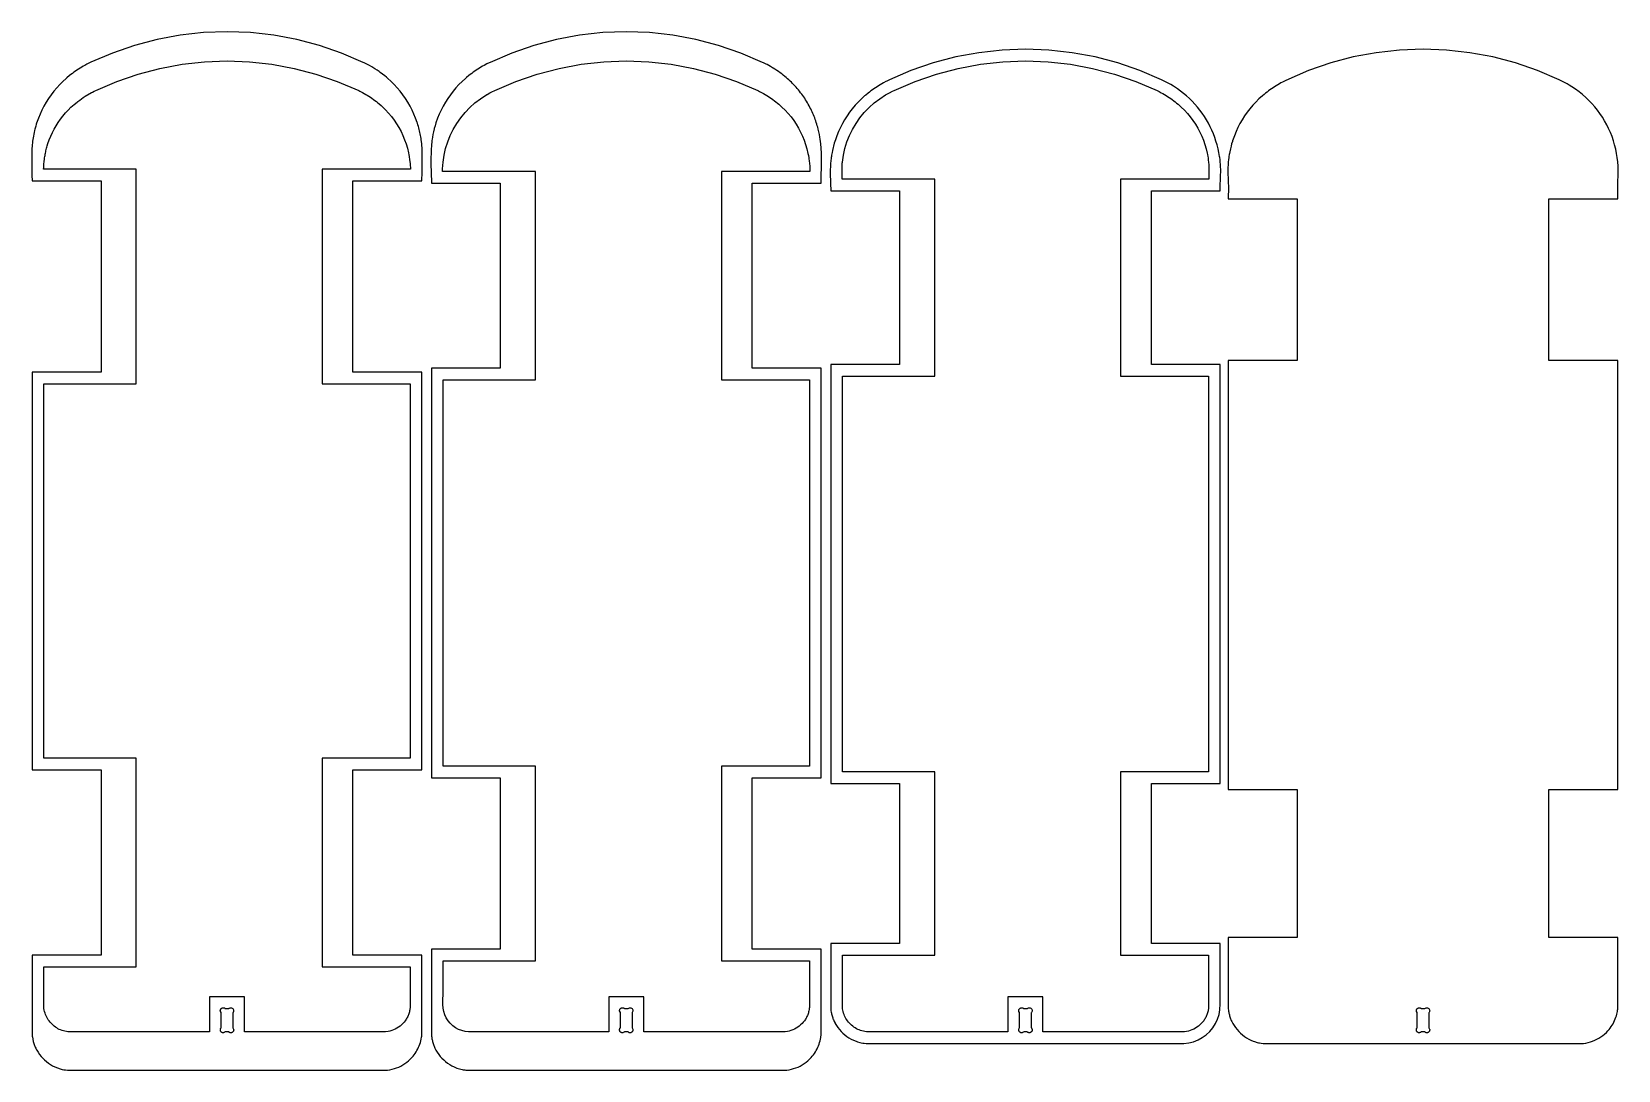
# Model space of a CAD drawing. Extents: x -690 to 337, y -358 to 474.
# Drawn here: x -690.3 to -283, y -68.8 to 197.9 of the extents above; entities that cross this region are included whole.
import ezdxf

# ---------------------------------------------------------------- set-up
doc = ezdxf.new("R2010")
doc.units = 0
doc.layers.add('SECTIONCUTEDGES', color=18, linetype='CONTINUOUS')

msp = doc.modelspace()

# ---------------------------------------------------------------- linework, layer by layer
at = {"layer": 'SECTIONCUTEDGES'}
for points in [[(-688.28, -64.72), (-687.88, -65.23), (-687.46, -65.71), (-687, -66.16), (-686.51, -66.58), (-686, -66.97), (-685.46, -67.32), (-684.9, -67.64), (-684.33, -67.93), (-683.68, -68.19), (-682.96, -68.43), (-682.47, -68.57), (-682.02, -68.66), (-681.56, -68.73), (-681.11, -68.79), (-680.88, -68.81), (-599.46, -68.81), (-598.93, -68.76), (-598.33, -68.67), (-597.74, -68.55), (-597.16, -68.39), (-596.6, -68.2), (-596.04, -67.97), (-595.5, -67.71), (-594.97, -67.42), (-594.47, -67.1), (-593.98, -66.74), (-593.52, -66.36), (-593.08, -65.95), (-592.66, -65.52), (-592.37, -65.18), (-592.1, -64.83), (-591.84, -64.46), (-591.6, -64.09), (-591.37, -63.7), (-591.16, -63.31), (-590.97, -62.9), (-590.79, -62.49), (-590.64, -62.07), (-590.5, -61.65), (-590.38, -61.22), (-590.29, -60.78), (-590.2, -60.3), (-590.16, -60.06), (-590.14, -59.88), (-590.14, -59.78), (-590.14, -39.21), (-607.82, -39.21), (-607.82, 8.31), (-590.14, 8.31), (-590.14, 110.49), (-607.82, 110.49), (-607.82, 159.59), (-590.14, 159.59), (-590.12, 160.17), (-590.08, 161.32), (-590.05, 162.48), (-590.03, 163.63), (-590.02, 164.78), (-590.01, 165.94), (-590.02, 166.75), (-590.03, 167.22), (-590.04, 167.69), (-590.07, 168.17), (-590.11, 168.64), (-590.15, 169.11), (-590.22, 169.73), (-590.28, 170.13), (-590.33, 170.52), (-590.4, 170.91), (-590.47, 171.3), (-590.55, 171.68), (-590.63, 172.07), (-590.72, 172.46), (-590.81, 172.84), (-590.91, 173.22), (-591.02, 173.6), (-591.13, 173.98), (-591.27, 174.45), (-591.33, 174.63), (-591.72, 175.71), (-592.15, 176.77), (-592.63, 177.81), (-593.15, 178.83), (-593.72, 179.82), (-594.33, 180.78), (-594.99, 181.72), (-595.69, 182.63), (-596.42, 183.51), (-597.2, 184.35), (-598.01, 185.15), (-598.93, 185.98), (-599.19, 186.21), (-599.6, 186.55), (-600.23, 187.04), (-600.79, 187.46), (-601.08, 187.66), (-601.63, 188.04), (-602.16, 188.38), (-602.7, 188.72), (-602.97, 188.88), (-603.52, 189.2), (-604.08, 189.5), (-604.97, 189.95), (-605.17, 190.05), (-610.74, 192.44), (-616.43, 194.4), (-622.24, 195.93), (-628.15, 197.03), (-634.13, 197.69), (-640.14, 197.92), (-646.15, 197.69), (-652.13, 197.03), (-658.04, 195.93), (-663.85, 194.4), (-669.54, 192.44), (-675.06, 190.07), (-675.74, 189.74), (-676.09, 189.56), (-676.62, 189.27), (-677.03, 189.04), (-677.44, 188.8), (-677.85, 188.55), (-678.25, 188.3), (-678.65, 188.04), (-679.04, 187.77), (-679.43, 187.5), (-679.82, 187.22), (-680.19, 186.93), (-680.57, 186.63), (-681.29, 186.03), (-681.41, 185.94), (-682.27, 185.15), (-683.08, 184.35), (-683.86, 183.51), (-684.59, 182.63), (-685.29, 181.72), (-685.95, 180.78), (-686.56, 179.82), (-687.13, 178.83), (-687.65, 177.81), (-688.13, 176.77), (-688.56, 175.71), (-689.01, 174.45), (-689.09, 174.19), (-689.25, 173.66), (-689.45, 172.93), (-689.54, 172.54), (-689.66, 172.02), (-689.76, 171.57), (-689.84, 171.13), (-689.92, 170.68), (-689.99, 170.24), (-690.05, 169.79), (-690.1, 169.34), (-690.15, 168.89), (-690.19, 168.44), (-690.22, 167.99), (-690.24, 167.54), (-690.26, 167.09), (-690.26, 166.64), (-690.27, 165.07), (-690.25, 163.51), (-690.2, 161.1), (-690.14, 159.59), (-672.46, 159.59), (-672.46, 110.49), (-690.14, 110.49), (-690.14, 8.31), (-672.46, 8.31), (-672.46, -39.21), (-690.14, -39.21), (-690.14, -59.83), (-690.12, -60.02), (-690.09, -60.3), (-690.02, -60.71), (-689.98, -60.95), (-689.92, -61.2), (-689.86, -61.45), (-689.79, -61.69), (-689.72, -61.94), (-689.64, -62.18), (-689.55, -62.41), (-689.46, -62.65), (-689.36, -62.88), (-689.25, -63.11), (-689.05, -63.52), (-689, -63.6), (-688.65, -64.19)], [(-585.8, -64.72), (-585.4, -65.23), (-584.97, -65.71), (-584.51, -66.16), (-584.02, -66.58), (-583.51, -66.97), (-582.98, -67.32), (-582.42, -67.64), (-581.84, -67.93), (-581.1, -68.23), (-580.77, -68.34), (-580.14, -68.53), (-579.75, -68.62), (-579.53, -68.66), (-579.08, -68.73), (-578.85, -68.76), (-578.34, -68.81), (-496.97, -68.81), (-496.44, -68.76), (-495.84, -68.67), (-495.26, -68.55), (-494.68, -68.39), (-494.11, -68.2), (-493.55, -67.97), (-493.01, -67.71), (-492.49, -67.42), (-491.98, -67.1), (-491.49, -66.74), (-491.03, -66.36), (-490.59, -65.95), (-490.18, -65.52), (-489.89, -65.18), (-489.61, -64.83), (-489.35, -64.46), (-489.11, -64.09), (-488.88, -63.7), (-488.67, -63.31), (-488.48, -62.9), (-488.31, -62.49), (-488.15, -62.07), (-488.02, -61.65), (-487.9, -61.22), (-487.8, -60.78), (-487.72, -60.36), (-487.67, -60.02), (-487.65, -59.85), (-487.65, -59.78), (-487.65, -37.72), (-505.33, -37.72), (-505.33, 6.32), (-487.65, 6.32), (-487.65, 111.49), (-505.33, 111.49), (-505.33, 159.01), (-487.65, 159.01), (-487.64, 160.18), (-487.6, 161.36), (-487.54, 162.77), (-487.52, 163.95), (-487.51, 164.42), (-487.51, 165.46), (-487.52, 165.86), (-487.55, 167.06), (-487.58, 167.65), (-487.62, 168.24), (-487.68, 168.83), (-487.71, 169.13), (-487.78, 169.72), (-487.86, 170.31), (-487.95, 170.83), (-488.08, 171.53), (-488.22, 172.23), (-488.38, 172.92), (-488.5, 173.37), (-488.61, 173.78), (-488.73, 174.18), (-488.86, 174.59), (-488.99, 174.99), (-489.13, 175.38), (-489.28, 175.78), (-489.43, 176.17), (-489.59, 176.56), (-489.75, 176.95), (-489.92, 177.33), (-490.1, 177.72), (-490.29, 178.09), (-490.49, 178.49), (-490.7, 178.89), (-490.91, 179.28), (-491.14, 179.67), (-491.37, 180.05), (-491.61, 180.43), (-491.85, 180.81), (-492.1, 181.18), (-492.36, 181.54), (-492.62, 181.91), (-492.89, 182.26), (-493.17, 182.62), (-493.45, 182.96), (-493.74, 183.3), (-494.03, 183.64), (-494.33, 183.97), (-494.63, 184.29), (-494.94, 184.61), (-495.26, 184.93), (-495.58, 185.23), (-495.91, 185.54), (-496.24, 185.83), (-496.58, 186.12), (-496.92, 186.41), (-497.33, 186.74), (-497.75, 187.06), (-498.17, 187.37), (-498.6, 187.67), (-499.03, 187.97), (-499.47, 188.26), (-499.91, 188.54), (-500.14, 188.68), (-500.59, 188.95), (-501.05, 189.21), (-501.51, 189.46), (-501.74, 189.58), (-502.39, 189.91), (-502.68, 190.04), (-508.26, 192.44), (-513.94, 194.4), (-519.76, 195.93), (-525.67, 197.03), (-531.64, 197.69), (-537.65, 197.92), (-543.66, 197.69), (-549.64, 197.03), (-555.55, 195.93), (-561.37, 194.4), (-567.05, 192.44), (-572.62, 190.05), (-572.8, 189.96), (-573.43, 189.65), (-574.13, 189.27), (-574.55, 189.04), (-574.96, 188.8), (-575.36, 188.55), (-575.76, 188.3), (-576.16, 188.04), (-576.56, 187.77), (-576.94, 187.5), (-577.33, 187.22), (-577.71, 186.93), (-578.08, 186.63), (-578.62, 186.19), (-578.93, 185.92), (-579.78, 185.15), (-580.59, 184.35), (-581.37, 183.51), (-582.11, 182.63), (-582.8, 181.72), (-583.46, 180.78), (-584.07, 179.82), (-584.64, 178.83), (-585.17, 177.81), (-585.65, 176.77), (-586.08, 175.71), (-586.49, 174.54), (-586.73, 173.78), (-586.92, 173.08), (-586.96, 172.94), (-587.12, 172.23), (-587.28, 171.49), (-587.4, 170.83), (-587.47, 170.34), (-587.52, 170.02), (-587.6, 169.33), (-587.61, 169.16), (-587.67, 168.46), (-587.7, 167.93), (-587.75, 166.68), (-587.78, 165.6), (-587.78, 165.32), (-587.79, 163.93), (-587.79, 163.65), (-587.76, 161.99), (-587.73, 161.04), (-587.67, 159.82), (-587.66, 159.01), (-569.98, 159.01), (-569.98, 111.49), (-587.66, 111.49), (-587.66, 6.32), (-569.98, 6.32), (-569.98, -37.72), (-587.66, -37.72), (-587.65, -59.88), (-587.64, -60.02), (-587.6, -60.3), (-587.54, -60.71), (-587.49, -60.95), (-587.43, -61.2), (-587.37, -61.45), (-587.31, -61.69), (-587.23, -61.94), (-587.15, -62.18), (-587.06, -62.41), (-586.97, -62.65), (-586.87, -62.88), (-586.76, -63.11), (-586.5, -63.62), (-586.16, -64.19)], [(-484.06, -56.69), (-484, -56.78), (-483.67, -57.33), (-483.31, -57.86), (-482.91, -58.37), (-482.48, -58.85), (-482.02, -59.3), (-481.54, -59.72), (-481.02, -60.11), (-480.49, -60.46), (-479.93, -60.78), (-479.35, -61.07), (-478.65, -61.36), (-478.28, -61.48), (-477.71, -61.65), (-477.38, -61.73), (-476.93, -61.82), (-476.59, -61.88), (-476.08, -61.93), (-475.89, -61.95), (-394.49, -61.95), (-393.25, -61.8), (-392.04, -61.49), (-390.87, -61.03), (-389.78, -60.42), (-388.77, -59.69), (-387.85, -58.83), (-387.06, -57.87), (-386.39, -56.82), (-385.86, -55.68), (-385.47, -54.49), (-385.24, -53.27), (-385.15, -51.78), (-385.16, -50.88), (-385.16, -36.22), (-402.84, -36.22), (-402.84, 4.83), (-385.16, 4.83), (-385.16, 112.48), (-402.84, 112.48), (-402.84, 157.02), (-385.16, 157.02), (-385.16, 157.94), (-385.09, 160.62), (-385.07, 161.15), (-385.06, 161.85), (-385.06, 162.55), (-385.08, 163.24), (-385.11, 163.85), (-385.17, 164.46), (-385.23, 165.07), (-385.3, 165.62), (-385.34, 165.88), (-385.52, 166.9), (-385.73, 167.88), (-385.97, 168.85), (-386.26, 169.81), (-386.58, 170.76), (-386.93, 171.7), (-387.33, 172.62), (-387.75, 173.52), (-388.22, 174.41), (-388.71, 175.28), (-389.25, 176.13), (-389.81, 176.96), (-390.4, 177.76), (-391.03, 178.55), (-391.68, 179.3), (-392.37, 180.04), (-393.08, 180.74), (-393.82, 181.42), (-394.58, 182.06), (-395.37, 182.68), (-396.18, 183.27), (-397.17, 183.92), (-397.87, 184.34), (-398.35, 184.62), (-399.05, 184.99), (-400.23, 185.57), (-405.77, 187.94), (-411.45, 189.9), (-417.27, 191.43), (-423.18, 192.53), (-429.16, 193.2), (-435.17, 193.42), (-441.18, 193.2), (-447.15, 192.53), (-453.06, 191.43), (-458.88, 189.9), (-464.56, 187.94), (-470.09, 185.57), (-470.77, 185.24), (-471.05, 185.09), (-471.64, 184.78), (-472.06, 184.54), (-472.47, 184.3), (-472.88, 184.06), (-473.28, 183.8), (-473.68, 183.54), (-474.07, 183.27), (-474.46, 183), (-474.84, 182.72), (-475.22, 182.43), (-475.59, 182.14), (-476.18, 181.65), (-476.45, 181.42), (-477.29, 180.66), (-478.11, 179.85), (-478.88, 179.01), (-479.62, 178.13), (-480.32, 177.22), (-480.97, 176.29), (-481.59, 175.32), (-482.16, 174.33), (-482.68, 173.31), (-483.16, 172.27), (-483.59, 171.21), (-483.97, 170.13), (-484.12, 169.7), (-484.25, 169.26), (-484.45, 168.54), (-484.54, 168.18), (-484.7, 167.45), (-484.81, 166.9), (-484.88, 166.57), (-484.93, 166.24), (-484.99, 165.91), (-485.03, 165.58), (-485.08, 165.24), (-485.12, 164.91), (-485.15, 164.58), (-485.18, 164.24), (-485.21, 163.91), (-485.23, 163.57), (-485.25, 163.23), (-485.27, 162.51), (-485.28, 162.12), (-485.28, 161.74), (-485.27, 160.96), (-485.22, 159.73), (-485.19, 158.58), (-485.17, 157.49), (-485.17, 157.02), (-467.49, 157.02), (-467.49, 112.48), (-485.17, 112.48), (-485.17, 4.83), (-467.49, 4.83), (-467.49, -36.22), (-485.17, -36.22), (-485.17, -52.96), (-485.16, -53.08), (-485.13, -53.28), (-485.1, -53.56), (-485.05, -53.85), (-485, -54.1), (-484.95, -54.34), (-484.89, -54.59), (-484.82, -54.84), (-484.74, -55.08), (-484.66, -55.32), (-484.58, -55.56), (-484.48, -55.79), (-484.38, -56.03), (-484.28, -56.26)], [(-380.85, -58.37), (-380.42, -58.85), (-379.97, -59.3), (-379.48, -59.72), (-378.97, -60.11), (-378.43, -60.46), (-377.87, -60.78), (-377.3, -61.07), (-376.7, -61.32), (-376.39, -61.43), (-375.71, -61.64), (-375.32, -61.73), (-375.1, -61.78), (-374.65, -61.86), (-374.19, -61.92), (-373.82, -61.95), (-292.43, -61.95), (-291.9, -61.9), (-291.3, -61.82), (-290.71, -61.69), (-290.13, -61.53), (-289.57, -61.34), (-289.01, -61.11), (-288.47, -60.85), (-287.94, -60.56), (-287.44, -60.24), (-286.95, -59.89), (-286.49, -59.5), (-286.05, -59.09), (-285.63, -58.66), (-285.34, -58.32), (-285.07, -57.97), (-284.81, -57.6), (-284.56, -57.23), (-284.34, -56.84), (-284.13, -56.45), (-283.94, -56.05), (-283.76, -55.63), (-283.61, -55.21), (-283.47, -54.79), (-283.35, -54.36), (-283.22, -53.74), (-283.15, -53.33), (-283.12, -53.09), (-283.11, -52.93), (-283.11, -34.73), (-300.79, -34.73), (-300.79, 3.33), (-283.11, 3.33), (-283.11, 113.48), (-300.79, 113.48), (-300.79, 155.02), (-283.11, 155.02), (-283.11, 155.8), (-283.12, 158.53), (-283.1, 159.81), (-283.06, 160.66), (-283.01, 161.41), (-283, 161.51), (-282.99, 162.05), (-283, 162.26), (-283.03, 163.37), (-283.11, 164.48), (-283.24, 165.59), (-283.42, 166.68), (-283.64, 167.77), (-283.92, 168.85), (-284.23, 169.92), (-284.6, 170.97), (-285, 172.01), (-285.46, 173.02), (-285.95, 174.02), (-286.49, 174.99), (-287.07, 175.94), (-287.69, 176.87), (-288.35, 177.76), (-289.04, 178.63), (-289.78, 179.47), (-290.54, 180.27), (-291.35, 181.04), (-292.18, 181.78), (-293.05, 182.48), (-293.94, 183.14), (-294.88, 183.77), (-295.57, 184.2), (-296.08, 184.5), (-296.49, 184.73), (-297.11, 185.04), (-297.46, 185.22), (-298.17, 185.56), (-303.71, 187.94), (-309.4, 189.9), (-315.21, 191.43), (-321.12, 192.53), (-327.1, 193.2), (-333.11, 193.42), (-339.12, 193.2), (-345.1, 192.53), (-351.01, 191.43), (-356.82, 189.9), (-362.51, 187.94), (-368.37, 185.41), (-368.71, 185.24), (-369.17, 185), (-369.59, 184.78), (-370, 184.54), (-370.41, 184.3), (-370.82, 184.06), (-371.22, 183.8), (-371.62, 183.54), (-372.01, 183.27), (-372.4, 183), (-372.78, 182.72), (-373.16, 182.43), (-373.54, 182.14), (-373.93, 181.81), (-374.34, 181.47), (-375.24, 180.66), (-376.05, 179.85), (-376.83, 179.01), (-377.56, 178.13), (-378.26, 177.22), (-378.92, 176.29), (-379.53, 175.32), (-380.1, 174.33), (-380.62, 173.31), (-381.1, 172.27), (-381.53, 171.21), (-382, 169.87), (-382.06, 169.7), (-382.24, 169.08), (-382.39, 168.54), (-382.57, 167.81), (-382.72, 167.09), (-382.81, 166.64), (-382.85, 166.37), (-382.94, 165.84), (-382.98, 165.57), (-383.05, 165.04), (-383.11, 164.5), (-383.13, 164.24), (-383.17, 163.7), (-383.21, 163.01), (-383.22, 162.59), (-383.22, 161.87), (-383.2, 161.29), (-383.14, 160.28), (-383.11, 159.36), (-383.09, 157.99), (-383.11, 155.02), (-365.43, 155.02), (-365.43, 113.48), (-383.11, 113.48), (-383.11, 3.33), (-365.43, 3.33), (-365.43, -34.73), (-383.11, -34.73), (-383.11, -52.99), (-383.06, -53.4), (-383.03, -53.6), (-382.99, -53.85), (-382.95, -54.1), (-382.89, -54.34), (-382.83, -54.59), (-382.76, -54.84), (-382.69, -55.08), (-382.61, -55.32), (-382.52, -55.56), (-382.43, -55.79), (-382.33, -56.03), (-382.22, -56.26), (-382.04, -56.61), (-381.95, -56.78), (-381.62, -57.33), (-381.25, -57.86)], [(-686.03, -55.83), (-686.23, -55.5), (-686.41, -55.17), (-686.58, -54.82), (-686.73, -54.47), (-686.85, -54.11), (-686.96, -53.74), (-687.05, -53.37), (-687.12, -52.97), (-687.15, -52.7), (-687.15, -42.2), (-663.44, -42.2), (-663.44, 11.31), (-687.15, 11.31), (-687.15, 107.5), (-663.44, 107.5), (-663.44, 162.61), (-687.23, 162.61), (-687.2, 163.05), (-687.13, 163.91), (-687.07, 164.56), (-686.99, 165.21), (-686.95, 165.52), (-686.91, 165.83), (-686.86, 166.14), (-686.8, 166.45), (-686.75, 166.75), (-686.68, 167.06), (-686.61, 167.36), (-686.54, 167.67), (-686.46, 167.97), (-686.38, 168.27), (-686.3, 168.57), (-686.11, 169.18), (-685.76, 170.14), (-685.38, 171.08), (-684.96, 172), (-684.49, 172.9), (-683.99, 173.78), (-683.44, 174.64), (-682.86, 175.47), (-682.25, 176.27), (-681.59, 177.05), (-680.91, 177.79), (-680.19, 178.5), (-679.36, 179.25), (-678.63, 179.85), (-678.41, 180.02), (-677.96, 180.36), (-677.51, 180.69), (-677.05, 181.01), (-676.54, 181.34), (-676.14, 181.59), (-675.94, 181.71), (-675.53, 181.95), (-675.33, 182.07), (-674.92, 182.29), (-674.71, 182.4), (-674.24, 182.64), (-673.79, 182.86), (-668.46, 185.15), (-662.98, 187.03), (-657.38, 188.51), (-651.69, 189.57), (-645.93, 190.21), (-640.14, 190.42), (-634.35, 190.21), (-628.59, 189.57), (-622.9, 188.51), (-617.3, 187.03), (-611.82, 185.15), (-606.33, 182.78), (-606.04, 182.64), (-605.67, 182.45), (-605.37, 182.29), (-604.95, 182.06), (-604.54, 181.83), (-604.13, 181.58), (-603.73, 181.33), (-603.33, 181.07), (-602.94, 180.81), (-602.56, 180.53), (-602.18, 180.25), (-601.8, 179.96), (-601.43, 179.66), (-601.07, 179.36), (-600.59, 178.95), (-600.29, 178.67), (-599.42, 177.83), (-598.65, 176.99), (-597.92, 176.11), (-597.23, 175.2), (-596.59, 174.26), (-596, 173.28), (-595.46, 172.27), (-594.97, 171.24), (-594.54, 170.19), (-594.15, 169.11), (-593.83, 168.02), (-593.53, 166.82), (-593.43, 166.33), (-593.36, 165.85), (-593.26, 165.02), (-593.16, 164.06), (-593.14, 163.81), (-593.06, 162.81), (-593.05, 162.61), (-615.71, 162.61), (-615.71, 107.5), (-593.13, 107.5), (-593.13, 11.31), (-615.71, 11.31), (-615.71, -42.2), (-593.13, -42.2), (-593.13, -52.74), (-593.15, -52.86), (-593.17, -53.07), (-593.21, -53.31), (-593.26, -53.56), (-593.32, -53.81), (-593.38, -54.05), (-593.46, -54.29), (-593.55, -54.53), (-593.64, -54.76), (-593.75, -54.99), (-593.86, -55.22), (-593.98, -55.44), (-594.11, -55.66), (-594.25, -55.87), (-594.39, -56.08), (-594.69, -56.46), (-595.02, -56.81), (-595.36, -57.15), (-595.73, -57.46), (-596.12, -57.74), (-596.53, -58), (-596.95, -58.23), (-597.39, -58.43), (-597.84, -58.6), (-598.31, -58.74), (-598.78, -58.85), (-599.49, -58.95), (-599.64, -58.96), (-635.65, -58.96), (-635.65, -49.98), (-644.63, -49.98), (-644.63, -58.96), (-680.68, -58.96), (-681.01, -58.92), (-681.38, -58.87), (-681.76, -58.8), (-682.12, -58.7), (-682.49, -58.59), (-682.84, -58.45), (-683.19, -58.3), (-683.53, -58.13), (-683.86, -57.94), (-684.17, -57.73), (-684.48, -57.5), (-684.77, -57.26), (-685.05, -57), (-685.32, -56.73), (-685.57, -56.44), (-685.81, -56.14)], [(-583.38, -56.07), (-583.85, -55.32), (-584.22, -54.53), (-584.49, -53.68), (-584.65, -52.82), (-584.7, -51.91), (-584.7, -51.72), (-584.7, -51.41), (-584.68, -48.55), (-584.67, -46.1), (-584.66, -40.71), (-560.95, -40.71), (-560.95, 9.31), (-584.66, 9.31), (-584.66, 108.49), (-560.95, 108.49), (-560.95, 162), (-584.78, 162), (-584.79, 162.35), (-584.78, 162.7), (-584.73, 163.57), (-584.66, 164.42), (-584.4, 166.19), (-584.01, 167.91), (-583.49, 169.6), (-582.83, 171.25), (-582.06, 172.84), (-581.16, 174.36), (-580.15, 175.81), (-579.02, 177.18), (-577.8, 178.46), (-576.48, 179.63), (-575.07, 180.71), (-573.42, 181.77), (-573.33, 181.82), (-572.68, 182.18), (-572.15, 182.45), (-571.37, 182.83), (-565.97, 185.15), (-560.5, 187.03), (-554.89, 188.51), (-549.2, 189.57), (-543.44, 190.21), (-537.65, 190.42), (-531.86, 190.21), (-526.11, 189.57), (-520.41, 188.51), (-514.81, 187.03), (-509.33, 185.15), (-503.91, 182.82), (-503.72, 182.73), (-503.41, 182.57), (-502.94, 182.33), (-502.39, 182.02), (-501.97, 181.79), (-501.57, 181.54), (-501.16, 181.28), (-500.77, 181.02), (-500.37, 180.75), (-499.99, 180.48), (-499.61, 180.19), (-499.23, 179.9), (-498.86, 179.6), (-498.49, 179.29), (-497.97, 178.83), (-497.68, 178.57), (-496.85, 177.75), (-496.08, 176.9), (-495.35, 176.02), (-494.67, 175.1), (-494.03, 174.15), (-493.44, 173.17), (-492.91, 172.15), (-492.42, 171.12), (-491.99, 170.06), (-491.61, 168.97), (-491.29, 167.88), (-491.01, 166.68), (-490.9, 166.14), (-490.79, 165.5), (-490.77, 165.34), (-490.68, 164.68), (-490.63, 164.18), (-490.56, 163.32), (-490.53, 162.57), (-490.52, 162.36), (-490.52, 162.07), (-490.53, 162), (-513.22, 162), (-513.22, 108.49), (-490.64, 108.49), (-490.64, 9.31), (-513.22, 9.31), (-513.22, -40.71), (-490.64, -40.71), (-490.64, -52.69), (-490.67, -52.97), (-490.71, -53.21), (-490.77, -53.56), (-490.83, -53.81), (-490.9, -54.05), (-490.97, -54.29), (-491.06, -54.53), (-491.15, -54.76), (-491.26, -54.99), (-491.37, -55.22), (-491.49, -55.44), (-491.62, -55.66), (-491.76, -55.87), (-491.91, -56.08), (-492.2, -56.46), (-492.53, -56.81), (-492.88, -57.15), (-493.25, -57.46), (-493.64, -57.74), (-494.04, -58), (-494.47, -58.23), (-494.91, -58.43), (-495.36, -58.6), (-495.82, -58.74), (-496.29, -58.85), (-496.83, -58.93), (-497.13, -58.96), (-533.16, -58.96), (-533.16, -49.98), (-542.14, -49.98), (-542.14, -58.96), (-578.15, -58.96), (-579.02, -58.85), (-579.88, -58.63), (-580.7, -58.3), (-581.47, -57.88), (-582.18, -57.36), (-582.82, -56.75)], [(-480.6, -56.44), (-480.83, -56.14), (-481.05, -55.83), (-481.25, -55.5), (-481.44, -55.17), (-481.6, -54.82), (-481.75, -54.47), (-481.88, -54.11), (-481.99, -53.74), (-482.07, -53.37), (-482.14, -52.99), (-482.17, -52.72), (-482.18, -39.21), (-458.47, -39.21), (-458.47, 7.82), (-482.18, 7.82), (-482.18, 109.49), (-458.47, 109.49), (-458.47, 160.01), (-482.24, 160.01), (-482.25, 160.86), (-482.26, 162.84), (-482.25, 163.13), (-482.23, 163.71), (-482.2, 164.14), (-482.17, 164.43), (-481.91, 166.19), (-481.52, 167.91), (-481, 169.6), (-480.35, 171.25), (-479.57, 172.84), (-478.67, 174.36), (-477.66, 175.81), (-476.54, 177.18), (-475.31, 178.46), (-473.99, 179.63), (-472.59, 180.71), (-471.1, 181.67), (-470.8, 181.84), (-470.06, 182.24), (-469.26, 182.65), (-468.89, 182.83), (-463.49, 185.15), (-458.01, 187.03), (-452.41, 188.51), (-446.71, 189.57), (-440.95, 190.21), (-435.17, 190.42), (-429.38, 190.21), (-423.62, 189.57), (-417.93, 188.51), (-412.32, 187.03), (-406.85, 185.15), (-401.37, 182.79), (-401.18, 182.7), (-400.85, 182.54), (-400.31, 182.25), (-399.9, 182.02), (-399.49, 181.79), (-399.08, 181.54), (-398.68, 181.28), (-398.28, 181.02), (-397.89, 180.75), (-397.5, 180.48), (-397.12, 180.19), (-396.74, 179.9), (-396.37, 179.6), (-396.01, 179.29), (-395.48, 178.83), (-395.18, 178.55), (-394.37, 177.75), (-393.59, 176.9), (-392.86, 176.02), (-392.18, 175.1), (-391.54, 174.15), (-390.96, 173.17), (-390.42, 172.15), (-389.93, 171.12), (-389.5, 170.06), (-389.12, 168.97), (-388.8, 167.88), (-388.54, 166.76), (-388.46, 166.39), (-388.37, 165.88), (-388.31, 165.5), (-388.24, 164.91), (-388.19, 164.39), (-388.14, 163.7), (-388.11, 163.18), (-388.09, 162.41), (-388.08, 161.69), (-388.09, 160.73), (-388.09, 160.01), (-410.74, 160.01), (-410.74, 109.49), (-388.15, 109.49), (-388.16, 7.82), (-410.74, 7.82), (-410.74, -39.21), (-388.16, -39.21), (-388.16, -52.78), (-388.2, -53.11), (-388.24, -53.31), (-388.28, -53.56), (-388.34, -53.81), (-388.41, -54.05), (-388.49, -54.29), (-388.57, -54.53), (-388.67, -54.76), (-388.77, -54.99), (-388.88, -55.22), (-389, -55.44), (-389.13, -55.66), (-389.27, -55.87), (-389.42, -56.08), (-389.72, -56.46), (-390.04, -56.81), (-390.39, -57.15), (-390.76, -57.46), (-391.15, -57.74), (-391.56, -58), (-391.98, -58.23), (-392.42, -58.43), (-392.87, -58.6), (-393.33, -58.74), (-393.8, -58.85), (-394.37, -58.93), (-394.61, -58.95), (-394.67, -58.96), (-430.68, -58.96), (-430.68, -49.98), (-439.66, -49.98), (-439.66, -58.96), (-475.82, -58.95), (-475.98, -58.93), (-476.41, -58.87), (-476.78, -58.8), (-477.15, -58.7), (-477.51, -58.59), (-477.87, -58.45), (-478.22, -58.3), (-478.55, -58.13), (-478.88, -57.94), (-479.2, -57.73), (-479.51, -57.5), (-479.8, -57.26), (-480.08, -57), (-480.35, -56.73)], [(-641.71, -58.88), (-641.74, -58.82), (-641.78, -58.76), (-641.8, -58.7), (-641.83, -58.64), (-641.84, -58.56), (-641.85, -58.48), (-641.86, -58.4), (-641.85, -58.32), (-641.83, -58.24), (-641.79, -58.1), (-641.71, -57.98), (-641.67, -57.94), (-641.64, -57.91), (-641.64, -57.9), (-641.65, -53.98), (-641.81, -53.7), (-641.84, -53.63), (-641.85, -53.6), (-641.86, -53.53), (-641.86, -53.45), (-641.85, -53.39), (-641.84, -53.34), (-641.83, -53.29), (-641.81, -53.24), (-641.79, -53.18), (-641.76, -53.14), (-641.73, -53.09), (-641.7, -53.04), (-641.66, -53), (-641.63, -52.96), (-641.58, -52.93), (-641.51, -52.87), (-641.47, -52.85), (-641.4, -52.81), (-641.32, -52.78), (-641.24, -52.76), (-641.16, -52.75), (-641.12, -52.75), (-641.04, -52.75), (-640.96, -52.77), (-640.88, -52.79), (-640.8, -52.81), (-640.73, -52.85), (-640.66, -52.9), (-640.63, -52.92), (-640.6, -52.96), (-640.58, -52.97), (-639.69, -52.97), (-639.66, -52.94), (-639.59, -52.88), (-639.5, -52.83), (-639.32, -52.77), (-639.14, -52.75), (-638.96, -52.79), (-638.79, -52.86), (-638.64, -52.97), (-638.53, -53.12), (-638.46, -53.28), (-638.43, -53.46), (-638.44, -53.65), (-638.5, -53.84), (-638.52, -53.87), (-638.6, -53.98), (-638.63, -54), (-638.64, -54.03), (-638.64, -57.91), (-638.63, -57.94), (-638.47, -58.23), (-638.44, -58.3), (-638.43, -58.35), (-638.42, -58.43), (-638.42, -58.48), (-638.43, -58.53), (-638.44, -58.59), (-638.45, -58.64), (-638.47, -58.69), (-638.49, -58.74), (-638.52, -58.79), (-638.55, -58.84), (-638.58, -58.89), (-638.62, -58.93), (-638.65, -58.97), (-638.7, -59), (-638.74, -59.04), (-638.81, -59.08), (-638.88, -59.12), (-638.96, -59.15), (-639.04, -59.17), (-639.12, -59.18), (-639.21, -59.18), (-639.25, -59.18), (-639.32, -59.16), (-639.4, -59.14), (-639.48, -59.12), (-639.55, -59.08), (-639.62, -59.03), (-639.65, -59.01), (-639.68, -58.97), (-639.7, -58.96), (-640.61, -58.97), (-640.8, -59.06), (-640.94, -59.13), (-640.97, -59.15), (-641.07, -59.17), (-641.16, -59.17), (-641.26, -59.16), (-641.33, -59.15), (-641.39, -59.12), (-641.45, -59.09), (-641.51, -59.06), (-641.56, -59.02), (-641.62, -58.98), (-641.66, -58.93)], [(-539.22, -58.88), (-539.26, -58.82), (-539.29, -58.76), (-539.32, -58.7), (-539.34, -58.64), (-539.36, -58.56), (-539.37, -58.48), (-539.37, -58.44), (-539.37, -58.36), (-539.35, -58.28), (-539.34, -58.2), (-539.3, -58.1), (-539.26, -58.03), (-539.19, -57.94), (-539.15, -57.9), (-539.15, -54.03), (-539.16, -54), (-539.32, -53.7), (-539.35, -53.63), (-539.36, -53.58), (-539.37, -53.5), (-539.37, -53.45), (-539.36, -53.39), (-539.35, -53.34), (-539.34, -53.29), (-539.32, -53.24), (-539.3, -53.18), (-539.27, -53.14), (-539.24, -53.09), (-539.21, -53.04), (-539.18, -53), (-539.14, -52.96), (-539.1, -52.93), (-539.02, -52.87), (-538.95, -52.83), (-538.87, -52.8), (-538.79, -52.77), (-538.75, -52.76), (-538.67, -52.75), (-538.59, -52.75), (-538.51, -52.76), (-538.47, -52.77), (-538.39, -52.79), (-538.32, -52.81), (-538.24, -52.85), (-538.21, -52.87), (-538.13, -52.93), (-538.1, -52.97), (-538.1, -52.97), (-537.21, -52.97), (-537.19, -52.96), (-537.18, -52.94), (-537.02, -52.83), (-536.83, -52.77), (-536.65, -52.75), (-536.47, -52.79), (-536.3, -52.86), (-536.16, -52.97), (-536.05, -53.12), (-535.97, -53.28), (-535.94, -53.46), (-535.95, -53.65), (-536.02, -53.84), (-536.11, -53.98), (-536.16, -54.03), (-536.15, -57.92), (-535.98, -58.23), (-535.95, -58.3), (-535.94, -58.38), (-535.94, -58.45), (-535.94, -58.53), (-535.95, -58.59), (-535.97, -58.64), (-535.99, -58.69), (-536.01, -58.74), (-536.03, -58.79), (-536.06, -58.84), (-536.09, -58.89), (-536.13, -58.93), (-536.17, -58.97), (-536.21, -59), (-536.29, -59.06), (-536.32, -59.08), (-536.4, -59.12), (-536.43, -59.13), (-536.51, -59.16), (-536.59, -59.17), (-536.68, -59.18), (-536.72, -59.18), (-536.8, -59.17), (-536.88, -59.16), (-536.95, -59.13), (-537.03, -59.1), (-537.1, -59.06), (-537.17, -59), (-537.2, -58.96), (-537.22, -58.96), (-538.1, -58.96), (-538.2, -59), (-538.45, -59.13), (-538.55, -59.16), (-538.64, -59.17), (-538.68, -59.17), (-538.77, -59.16), (-538.84, -59.15), (-538.9, -59.12), (-538.96, -59.09), (-539.02, -59.06), (-539.08, -59.02), (-539.13, -58.98), (-539.18, -58.93)], [(-436.73, -58.88), (-436.77, -58.82), (-436.8, -58.76), (-436.83, -58.7), (-436.85, -58.64), (-436.87, -58.56), (-436.88, -58.48), (-436.88, -58.4), (-436.88, -58.36), (-436.87, -58.28), (-436.85, -58.2), (-436.83, -58.14), (-436.76, -58.01), (-436.7, -57.94), (-436.67, -57.91), (-436.66, -54.03), (-436.67, -54), (-436.84, -53.7), (-436.86, -53.63), (-436.87, -53.6), (-436.88, -53.53), (-436.88, -53.45), (-436.88, -53.39), (-436.87, -53.34), (-436.85, -53.29), (-436.83, -53.24), (-436.81, -53.18), (-436.79, -53.14), (-436.76, -53.09), (-436.73, -53.04), (-436.69, -53), (-436.65, -52.96), (-436.61, -52.93), (-436.53, -52.87), (-436.46, -52.83), (-436.42, -52.81), (-436.35, -52.78), (-436.27, -52.76), (-436.18, -52.75), (-436.14, -52.75), (-436.06, -52.75), (-435.98, -52.77), (-435.9, -52.79), (-435.87, -52.8), (-435.79, -52.83), (-435.72, -52.87), (-435.66, -52.92), (-435.63, -52.96), (-435.61, -52.97), (-435.6, -52.97), (-434.72, -52.97), (-434.7, -52.96), (-434.69, -52.93), (-434.62, -52.88), (-434.52, -52.82), (-434.35, -52.77), (-434.16, -52.75), (-433.98, -52.79), (-433.81, -52.86), (-433.67, -52.97), (-433.56, -53.12), (-433.48, -53.28), (-433.45, -53.46), (-433.47, -53.65), (-433.53, -53.84), (-433.64, -53.99), (-433.66, -54.01), (-433.67, -54.03), (-433.67, -57.91), (-433.66, -57.94), (-433.52, -58.18), (-433.48, -58.25), (-433.46, -58.33), (-433.45, -58.4), (-433.45, -58.48), (-433.46, -58.53), (-433.47, -58.59), (-433.48, -58.64), (-433.5, -58.69), (-433.52, -58.74), (-433.55, -58.79), (-433.57, -58.84), (-433.61, -58.89), (-433.64, -58.93), (-433.68, -58.97), (-433.72, -59), (-433.8, -59.06), (-433.87, -59.1), (-433.95, -59.13), (-434.03, -59.16), (-434.11, -59.17), (-434.19, -59.18), (-434.27, -59.18), (-434.35, -59.16), (-434.43, -59.14), (-434.47, -59.13), (-434.54, -59.1), (-434.61, -59.06), (-434.7, -58.98), (-434.71, -58.97), (-434.73, -58.96), (-435.62, -58.96), (-435.67, -58.98), (-435.97, -59.13), (-436, -59.15), (-436.09, -59.17), (-436.19, -59.17), (-436.29, -59.16), (-436.35, -59.15), (-436.42, -59.12), (-436.48, -59.09), (-436.53, -59.06), (-436.59, -59.02), (-436.64, -58.98), (-436.69, -58.93)], [(-334.63, -58.93), (-334.67, -58.88), (-334.71, -58.82), (-334.75, -58.76), (-334.77, -58.7), (-334.8, -58.6), (-334.82, -58.52), (-334.83, -58.44), (-334.82, -58.4), (-334.82, -58.32), (-334.81, -58.28), (-334.79, -58.2), (-334.75, -58.1), (-334.68, -57.98), (-334.64, -57.94), (-334.61, -57.91), (-334.61, -57.9), (-334.61, -54.02), (-334.61, -54), (-334.64, -53.94), (-334.78, -53.7), (-334.81, -53.63), (-334.82, -53.58), (-334.83, -53.5), (-334.83, -53.45), (-334.82, -53.39), (-334.81, -53.34), (-334.8, -53.29), (-334.78, -53.24), (-334.76, -53.18), (-334.73, -53.14), (-334.7, -53.09), (-334.67, -53.04), (-334.63, -53), (-334.59, -52.96), (-334.55, -52.93), (-334.48, -52.87), (-334.4, -52.83), (-334.33, -52.8), (-334.25, -52.77), (-334.17, -52.76), (-334.09, -52.75), (-334, -52.75), (-333.92, -52.77), (-333.85, -52.79), (-333.81, -52.8), (-333.74, -52.83), (-333.67, -52.87), (-333.59, -52.94), (-333.57, -52.96), (-333.56, -52.97), (-333.55, -52.97), (-332.66, -52.97), (-332.65, -52.96), (-332.63, -52.94), (-332.62, -52.92), (-332.51, -52.85), (-332.46, -52.82), (-332.29, -52.77), (-332.11, -52.75), (-331.93, -52.79), (-331.76, -52.86), (-331.61, -52.97), (-331.5, -53.12), (-331.43, -53.28), (-331.4, -53.46), (-331.41, -53.65), (-331.47, -53.84), (-331.56, -53.98), (-331.61, -54.03), (-331.61, -57.92), (-331.52, -58.08), (-331.45, -58.21), (-331.42, -58.28), (-331.4, -58.35), (-331.4, -58.38), (-331.39, -58.45), (-331.4, -58.53), (-331.41, -58.59), (-331.42, -58.64), (-331.44, -58.69), (-331.46, -58.74), (-331.49, -58.79), (-331.52, -58.84), (-331.55, -58.89), (-331.59, -58.93), (-331.62, -58.97), (-331.67, -59), (-331.74, -59.06), (-331.82, -59.1), (-331.89, -59.13), (-331.93, -59.15), (-332.01, -59.17), (-332.09, -59.18), (-332.17, -59.18), (-332.25, -59.17), (-332.33, -59.16), (-332.41, -59.13), (-332.45, -59.12), (-332.52, -59.08), (-332.59, -59.03), (-332.62, -59.01), (-332.65, -58.97), (-332.67, -58.96), (-333.58, -58.97), (-333.79, -59.07), (-333.91, -59.13), (-333.97, -59.15), (-334.07, -59.17), (-334.17, -59.17), (-334.2, -59.17), (-334.3, -59.15), (-334.36, -59.12), (-334.42, -59.09), (-334.48, -59.06), (-334.53, -59.02), (-334.58, -58.98)]]:
    msp.add_lwpolyline(points, close=True, dxfattribs=at)

doc.saveas('drawing.dxf')
